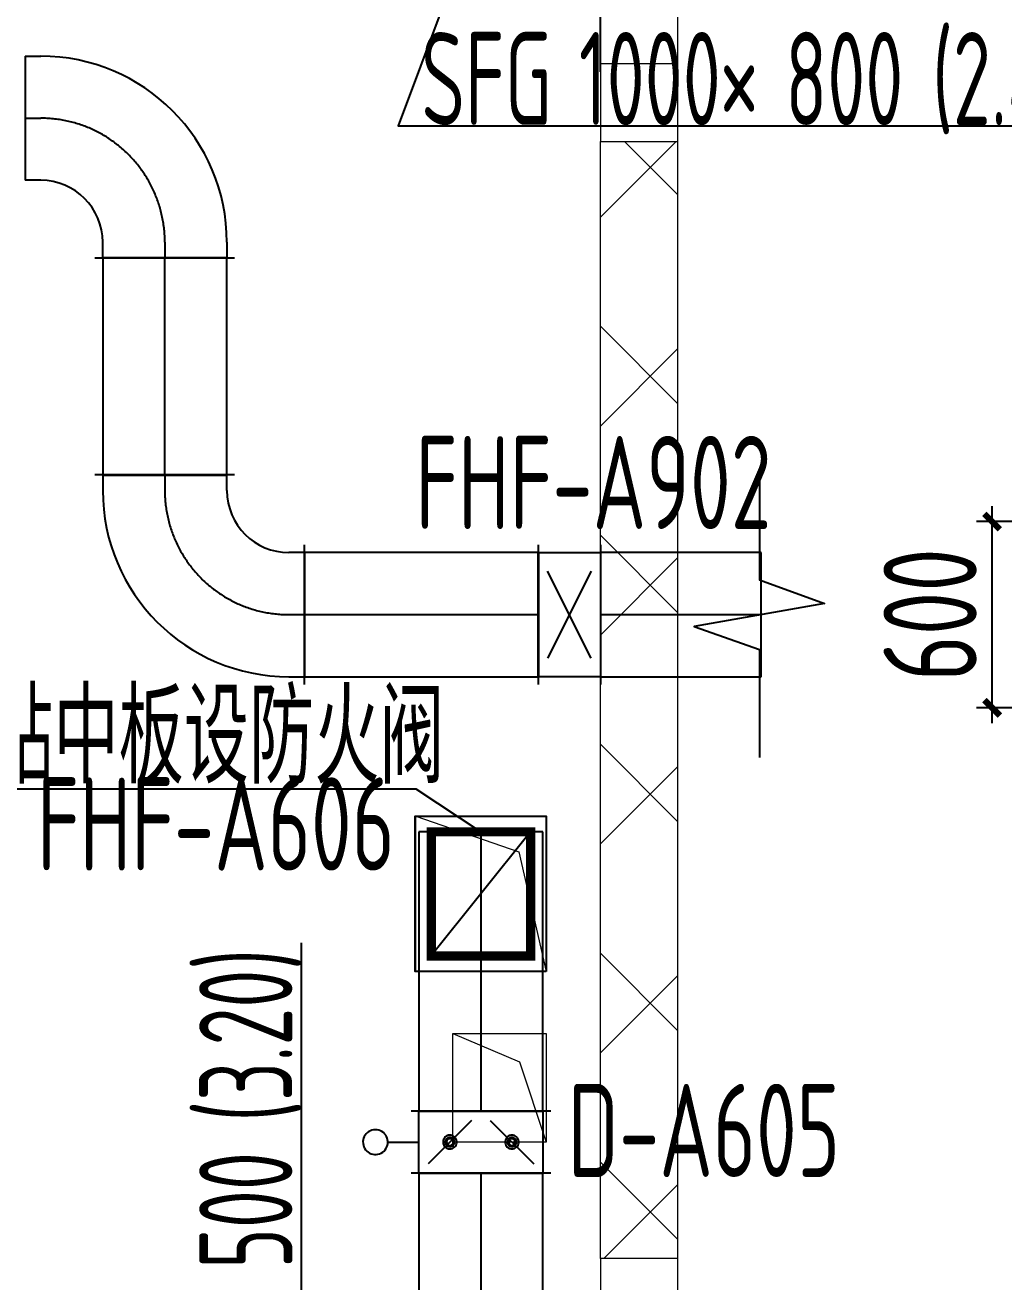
# Model space of a CAD drawing. Extents: x 13114849 to 13479250, y 160225 to 278773.
# Drawn here: x 13258569 to 13261722, y 194759 to 198810 of the extents above; entities that cross this region are included whole.
import ezdxf

# ---------------------------------------------------------------- set-up
doc = ezdxf.new("R2010")
doc.units = 0
doc.header["$LTSCALE"] = 1000
doc.header["$MEASUREMENT"] = 0
doc.linetypes.add('CENTER2', pattern=[28.575, 19.05, -3.175, 3.175, -3.175])
doc.linetypes.add('DASH', pattern=[0.35, 0.25, -0.1])
for name, color, linetype in [('DUCT-X-P标注', 7, 'Continuous'), ('DUCT-X-S中心线', 5, 'CENTER2'), ('DUCT-X-S标注', 7, 'Continuous'), ('DUCT-X-S法兰', 4, 'Continuous'), ('DUCT-X-S管', 3, 'Continuous'), ('DUCT-X-S管端线', 4, 'Continuous'), ('DUCT-X-S阀门', 7, 'Continuous'), ('DUCT-X-S风口', 7, 'Continuous'), ('DUCT-X-YP中心线', 5, 'CENTER2'), ('DUCT-X-YP标注', 7, 'Continuous'), ('DUCT-X-YP法兰', 2, 'Continuous'), ('DUCT-X-YP管', 31, 'Continuous'), ('DUCT-X-YP管端线', 2, 'Continuous'), ('DUCT-X-YP阀门', 7, 'Continuous')]:
    doc.layers.add(name, color=color, linetype=linetype)
doc.layers.add('建筑底图', color=8, linetype='Continuous', lineweight=13)
doc.styles.add('67', font='gbenor.shx', dxfattribs={"width": 0.7, "bigfont": 'hztxt.shx'})
doc.styles.add('du', font='gbenor.shx', dxfattribs={"width": 0.8, "bigfont": 'hztxt.shx'})
doc.dimstyles.new('67', dxfattribs={"dimscale": 100, "dimtxt": 3, "dimasz": 0.5, "dimexe": 0.5, "dimexo": 2, "dimgap": 0.5, "dimtad": 2, "dimdec": 0, "dimrnd": 5, "dimzin": 0, "dimdsep": 46, "dimtxsty": 'du', "dimblk": 'ARCHTICK', "dimcen": 0, "dimdle": 0.5, "dimclrd": 256, "dimclre": 256, "dimclrt": 256, "dimazin": 0, "dimtfac": 1, "dimtdec": 0, "dimtix": 1, "dimtmove": 2, "dimatfit": 3, "dimfxl": 1, "dimtolj": 1, "dimtzin": 0, "dimlwd": -1, "dimlwe": -1, "dimarcsym": 0})
pattern_1 = [(45, (0, 0), (-336.759605, 336.759605), []), (135, (0, 0), (-336.759605, -336.759605), [])]

# ---------------------------------------------------------------- blocks, each defined once
blk = doc.blocks.new('$风口$00000155')
for p, q in [((150, 300), (150, -300)), ((0, 200), (150, 200)), ((116.2, 200), (0, 152.5)), ((0, 200), (0, -200)), ((0, 198.1), (150, 122.6)), ((150, 122.6), (0, 57.5)), ((0, 105.7), (150, 37)), ((-193.6, 31.5), (-378.4, 0)), ((-193.6, -31.5), (-193.6, 31.5)), ((0, 23.8), (150, -43.5)), ((-50, 0), (-193.6, 0)), ((150, 0), (0, -55.7)), ((-193.6, -31.5), (-378.4, 0)), ((0, -58.8), (150, -122.7)), ((150, -122.7), (0, -170.9)), ((0, -145.2), (150, -202.1)), ((0, -200), (150, -200))]:
    blk.add_line(p, q)
blk = doc.blocks.new('_ArchTick')
at = {"color": 0, "linetype": 'ByBlock', "const_width": 0.4}
blk.add_lwpolyline([(-0.5, -0.5), (0.5, 0.5)], dxfattribs=at)
blk = doc.blocks.new('*D147')
at = {"layer": 'DUCT-X-YP标注', "transparency": 16777216}
for p, q in [((13261684.6, 196559.3), (13261684.6, 197259.5)), ((13261902, 197209.5), (13261634.6, 197209.5)), ((13261902.2, 196609.3), (13261634.6, 196609.3))]:
    blk.add_line(p, q, dxfattribs=at)
at = {"layer": 'DUCT-X-YP标注', "transparency": 16777216, "xscale": 50, "yscale": 50, "zscale": 50}
for p, rotation in [((13261684.6, 197209.5), 90), ((13261684.6, 196609.3), 270)]:
    blk.add_blockref('_ArchTick', p, dxfattribs=dict(at, rotation=rotation))
at = {"layer": 'DUCT-X-YP标注', "transparency": 16777216, "insert": (13261484.6, 196909.4), "char_height": 300, "attachment_point": 5, "rotation": 90, "style": 'du'}
blk.add_mtext('\\A1;600', dxfattribs=at)
blk = doc.blocks.new('_FZH')
blk.add_lwpolyline([(-0.5, -0.5), (0.5, -0.5), (0.5, 0.5), (-0.5, 0.5)], close=True)

msp = doc.modelspace()

# ---------------------------------------------------------------- hatches: boundary and pattern name
at = {"layer": 'DUCT-X-S管'}
h = msp.add_hatch(dxfattribs=at)
h.set_pattern_fill('ANSI31', color=8, scale=200)
h.set_pattern_definition([(45, (0, 0), (-224.506403, 224.506403), [])])
h.paths.add_polyline_path([(13249447.6, 209819.5), (13249247.6, 209819.5), (13249247.6, 209019.5), (13249447.6, 209019.5)])
h.paths.add_polyline_path([(13251249.3, 209419.5), (13249447.8, 209419.5), (13249447.8, 209019.5), (13251249.3, 209019.5)])
h.paths.add_polyline_path([(13251249.3, 209819.5), (13249447.8, 209819.5), (13249447.8, 209419.5), (13251249.3, 209419.5)])
h.paths.add_polyline_path([(13251249.5, 209819.5), (13251249.5, 209419.5), (13252049.5, 209419.5)], flags=17)
h.paths.add_polyline_path([(13252049.5, 209419.5), (13251249.5, 209419.5), (13251249.5, 209019.5)])
h.paths.add_polyline_path([(13252049.5, 209819.5), (13251249.5, 209819.5), (13252049.5, 209419.5)], flags=17)
h.paths.add_polyline_path([(13252049.5, 209419.5), (13251249.5, 209019.5), (13252049.5, 209019.5)])
h.paths.add_polyline_path([(13249247.4, 209819.5), (13248747.4, 209819.5), (13248747.4, 209419.5), (13249247.4, 209419.5)])
h.paths.add_polyline_path([(13249247.4, 209419.5), (13248747.4, 209419.5), (13248747.4, 209019.5), (13249247.4, 209019.5)])
h.paths.add_polyline_path([(13249247.4, 208619.5), (13248747.4, 208619.5), (13248747.4, 208219.5), (13249247.4, 208219.5)])
h.paths.add_polyline_path([(13249247.4, 208219.5), (13248747.4, 208219.5), (13248747.4, 207819.5), (13249247.4, 207819.5)])
h.paths.add_polyline_path([(13251198.6, 208619.5), (13249447.8, 208619.5), (13249447.8, 208219.5), (13251198.6, 208219.5)])
h.paths.add_polyline_path([(13249447.6, 208619.5), (13249247.6, 208619.5), (13249247.6, 207819.5), (13249447.6, 207819.5)])
h.paths.add_polyline_path([(13251198.6, 208219.5), (13249447.8, 208219.5), (13249447.8, 207819.5), (13251198.6, 207819.5)])
h.paths.add_polyline_path([(13251198.8, 208619.5), (13251198.8, 208219.5), (13251998.8, 208219.5)])
h.paths.add_polyline_path([(13251998.8, 208219.5), (13251198.8, 208219.5), (13251198.8, 207819.5)], flags=17)
h.paths.add_polyline_path([(13251998.8, 208219.5), (13251198.8, 207819.5), (13251998.8, 207819.5)], flags=17)
h.paths.add_polyline_path([(13251998.8, 208619.5), (13251198.8, 208619.5), (13251998.8, 208219.5)])
h.paths.add_polyline_path([(13252850.3, 209419.5), (13252850.3, 209019.5), (13253650.3, 209019.5)], flags=17)
h.paths.add_polyline_path([(13253650.3, 209819.5), (13252850.3, 209819.5), (13252850.3, 209419.5)])
h.paths.add_polyline_path([(13253650.3, 209819.5), (13252850.3, 209419.5), (13253650.3, 209419.5)])
h.paths.add_polyline_path([(13253650.3, 209419.5), (13252850.3, 209419.5), (13253650.3, 209019.5)], flags=17)
h.paths.add_polyline_path([(13256072.3, 209419.5), (13253650.5, 209419.5), (13253650.5, 209019.5), (13256072.3, 209019.5)])
h.paths.add_polyline_path([(13256072.3, 209819.5), (13253650.5, 209819.5), (13253650.5, 209419.5), (13256072.3, 209419.5)])
h.paths.add_polyline_path([(13256072.3, 208619.5), (13253599.8, 208619.5), (13253599.8, 208219.5), (13256072.3, 208219.5)])
h.paths.add_polyline_path([(13256072.3, 208219.5), (13253599.8, 208219.5), (13253599.8, 207819.5), (13256072.3, 207819.5)])
h.paths.add_polyline_path([(13253599.6, 208619.5), (13252799.6, 208219.5), (13253599.6, 208219.5)], flags=17)
h.paths.add_polyline_path([(13253599.6, 208219.5), (13252799.6, 208219.5), (13253599.6, 207819.5)])
h.paths.add_polyline_path([(13252799.6, 208219.5), (13252799.6, 207819.5), (13253599.6, 207819.5)])
h.paths.add_polyline_path([(13253599.6, 208619.5), (13252799.6, 208619.5), (13252799.6, 208219.5)], flags=17)
h.paths.add_polyline_path([(13256272.5, 208619.5), (13256072.5, 208619.5), (13256072.5, 207819.5), (13256272.5, 207819.5)])
h.paths.add_polyline_path([(13256772.8, 208619.5), (13256272.7, 208619.5), (13256272.7, 208219.5), (13256772.8, 208219.5)])
h.paths.add_polyline_path([(13256772.8, 208219.5), (13256272.7, 208219.5), (13256272.7, 207819.5), (13256772.8, 207819.5)])
h.paths.add_polyline_path([(13256773.7, 209419.5), (13256272.7, 209419.5), (13256272.7, 209019.5), (13256773.7, 209019.5)])
h.paths.add_polyline_path([(13256272.5, 209819.5), (13256072.5, 209819.5), (13256072.5, 209019.5), (13256272.5, 209019.5)])
h.paths.add_polyline_path([(13256773.7, 209819.5), (13256272.7, 209819.5), (13256272.7, 209419.5), (13256773.7, 209419.5)])
h.paths.add_polyline_path([(13259710, 209819.5), (13259397.2, 209819.5), (13259397.2, 209419.5), (13259710, 209419.5)])
h.paths.add_polyline_path([(13259810.2, 209642), (13259810.2, 209819.5), (13259710.2, 209819.5), (13259710.2, 209019.5), (13259910.2, 209019.5), (13259910.2, 209819.5), (13259810.2, 209819.5)])
h.paths.add_polyline_path([(13260223.1, 209819.5), (13259910.4, 209819.5), (13259910.4, 209419.5), (13260223.1, 209419.5)])
h.paths.add_polyline_path([(13259710, 209419.5), (13259397.2, 209419.5), (13259397.2, 209019.5), (13259710, 209019.5)])
h.paths.add_polyline_path([(13260223.1, 209419.5), (13259910.4, 209419.5), (13259910.4, 209019.5), (13260223.1, 209019.5)])
h.paths.add_polyline_path([(13260423.3, 209819.5), (13260223.3, 209819.5), (13260223.3, 209019.5), (13260423.3, 209019.5)])
h.paths.add_polyline_path([(13260702.2, 209819.5), (13260423.5, 209819.5), (13260423.5, 209419.5), (13260702.2, 209419.5)])
h.paths.add_polyline_path([(13260702.2, 209419.5), (13260423.5, 209419.5), (13260423.5, 209019.5), (13260702.2, 209019.5)])
h.paths.add_polyline_path([(13261272.4, 209939.5), (13261272.4, 209989.5), (13260872.4, 209989.5), (13260872.4, 209939.5, -0.414214), (13260752.4, 209819.5), (13260702.4, 209819.5), (13260702.4, 209419.5), (13260752.4, 209419.5, 0.414214)], flags=17)
h.paths.add_polyline_path([(13261672.4, 209989.5), (13261272.4, 209989.5), (13261272.4, 209939.5, -0.414214), (13260752.4, 209419.5), (13260702.4, 209419.5), (13260702.4, 209019.5), (13261672.4, 209019.5)])
h.paths.add_polyline_path([(13261272.4, 212034.1), (13260872.4, 212034.1), (13260872.4, 209989.7), (13261272.4, 209989.7)])
h.paths.add_polyline_path([(13261672.4, 212034.1), (13261272.4, 212034.1), (13261272.4, 209989.7), (13261672.4, 209989.7)])
h.paths.add_polyline_path([(13261272.4, 214612.7), (13260872.4, 214612.7), (13260872.4, 212234.5), (13261272.4, 212234.5)])
h.paths.add_polyline_path([(13261672.4, 214612.7), (13261272.4, 214612.7), (13261272.4, 212234.5), (13261672.4, 212234.5)])
h.paths.add_polyline_path([(13261672.4, 212234.3), (13260872.4, 212234.3), (13260872.4, 212034.3), (13261672.4, 212034.3)])
h.paths.add_polyline_path([(13261572.4, 215112.9), (13260772.4, 215112.9), (13260872.4, 214612.9), (13261272.4, 214612.9)])
h.paths.add_polyline_path([(13262372.4, 215112.9), (13261572.4, 215112.9), (13261272.4, 214612.9), (13261672.4, 214612.9)])
h.paths.add_polyline_path([(13262372.4, 215332.6), (13261572.4, 215332.6), (13261572.4, 215113.1), (13262372.4, 215113.1)])
h.paths.add_polyline_path([(13262372.4, 215532.8), (13260772.4, 215532.8), (13260772.4, 215332.8), (13262372.4, 215332.8)])
h.paths.add_polyline_path([(13261572.4, 215784.5), (13260772.4, 215784.5), (13260772.4, 215533), (13261572.4, 215533)])
h.paths.add_polyline_path([(13261572.4, 215332.6), (13260772.4, 215332.6), (13260772.4, 215113.1), (13261572.4, 215113.1)])
h.paths.add_polyline_path([(13262372.4, 215784.5), (13261572.4, 215784.5), (13261572.4, 215533), (13262372.4, 215533)])
h.paths.add_polyline_path([(13259910.2, 208619.5), (13259810.2, 208619.5), (13259810.2, 208442), (13259820.4, 208440), (13259829.7, 208431.6), (13259833.1, 208419.5), (13259830.8, 208411.5), (13259827.1, 208404.1), (13259820, 208399.7), (13259810.2, 208395.9), (13259810.2, 208397.1), (13259799.9, 208399), (13259790.7, 208407.4), (13259787.2, 208419.5), (13259790.7, 208431.6), (13259799.9, 208440), (13259810.2, 208442), (13259810.2, 208619.5), (13259710.2, 208619.5), (13259710.2, 207819.5), (13259910.2, 207819.5)])
h.paths.add_polyline_path([(13260222.2, 208219.5), (13259910.4, 208219.5), (13259910.4, 207819.5), (13260222.2, 207819.5)])
h.paths.add_polyline_path([(13259710, 208619.5), (13259396.3, 208619.5), (13259396.3, 208219.5), (13259710, 208219.5)])
h.paths.add_polyline_path([(13259710, 208219.5), (13259396.3, 208219.5), (13259396.3, 207819.5), (13259710, 207819.5)])
h.paths.add_polyline_path([(13260422.4, 208619.5), (13260222.4, 208619.5), (13260222.4, 207819.5), (13260422.4, 207819.5)])
h.paths.add_polyline_path([(13260222.2, 208619.5), (13259910.4, 208619.5), (13259910.4, 208219.5), (13260222.2, 208219.5)])
h.paths.add_polyline_path([(13260702.2, 208619.5), (13260422.6, 208619.5), (13260422.6, 208219.5), (13260702.2, 208219.5)])
h.paths.add_polyline_path([(13260702.2, 208219.5), (13260422.6, 208219.5), (13260422.6, 207819.5), (13260702.2, 207819.5)])
h.paths.add_polyline_path([(13261672.4, 208619.5), (13260702.4, 208619.5), (13260702.4, 208219.5), (13260752.4, 208219.5, -0.414214), (13261272.4, 207699.5), (13261272.4, 207649.5), (13261672.4, 207649.5)])
h.paths.add_polyline_path([(13260752.4, 208219.5), (13260702.4, 208219.5), (13260702.4, 207819.5), (13260752.4, 207819.5, -0.414214), (13260872.4, 207699.5), (13260872.4, 207649.5), (13261272.4, 207649.5), (13261272.4, 207699.5, 0.414214)], flags=17)
h.paths.add_polyline_path([(13261272.4, 207649.3), (13260872.4, 207649.3), (13260872.4, 206829.7), (13261272.4, 206829.7)])
h.paths.add_polyline_path([(13261672.4, 207649.3), (13261272.4, 207649.3), (13261272.4, 206829.7), (13261672.4, 206829.7)])
h.paths.add_polyline_path([(13261272.4, 206629.3), (13260872.4, 206629.3), (13260872.4, 199597.2), (13261272.4, 199597.2)])
h.paths.add_polyline_path([(13261672.4, 206629.3), (13261272.4, 206629.3), (13261272.4, 199597.2), (13261672.4, 199597.2)])
h.paths.add_polyline_path([(13261672.4, 206829.5), (13260872.4, 206829.5), (13260872.4, 206629.5), (13261672.4, 206629.5)])
h.paths.add_polyline_path([(13298012.2, 197010), (13296334.1, 197010), (13296334.1, 196610), (13298012.2, 196610)])
h.paths.add_polyline_path([(13298012.2, 196610), (13296334.1, 196610), (13296334.1, 196210), (13298012.2, 196210)])
h.paths.add_polyline_path([(13298062.4, 196610), (13298012.4, 196610), (13298012.4, 196210), (13298062.4, 196210, -0.414214), (13298222.4, 196050), (13298222.4, 196000), (13298622.4, 196000), (13298622.4, 196050, 0.414214)], flags=17)
h.paths.add_polyline_path([(13299022.4, 197010), (13298012.4, 197010), (13298012.4, 196610), (13298062.4, 196610, -0.414214), (13298622.4, 196050), (13298622.4, 196000), (13299022.4, 196000)])
h.paths.add_polyline_path([(13298622.4, 195999.8), (13298222.4, 195999.8), (13298222.4, 195899.5), (13298622.4, 195899.5)])
h.paths.add_polyline_path([(13299022.4, 195999.8), (13298622.4, 195999.8), (13298622.4, 195899.5), (13299022.4, 195899.5)])
h.paths.add_polyline_path([(13298622.4, 195899.3), (13298222.4, 195899.3), (13297822.4, 195399.3), (13298622.4, 195399.3)])
h.paths.add_polyline_path([(13299022.4, 195899.3), (13298622.4, 195899.3), (13298622.4, 195399.3), (13299422.4, 195399.3)])
h.paths.add_polyline_path([(13299422.4, 195309.7), (13297822.4, 195309.7), (13297822.4, 195109.7), (13299422.4, 195109.7)])
h.paths.add_polyline_path([(13299422.4, 195399.1), (13298622.4, 195399.1), (13298622.4, 195309.9), (13299422.4, 195309.9)])
h.paths.add_polyline_path([(13298622.4, 195399.1), (13297822.4, 195399.1), (13297822.4, 195309.9), (13298622.4, 195309.9)])
h.paths.add_polyline_path([(13298622.4, 195109.5), (13297822.4, 195109.5), (13297822.4, 194859.5), (13298622.4, 194859.5)])
h.paths.add_polyline_path([(13299422.4, 195109.5), (13298622.4, 195109.5), (13298622.4, 194859.5), (13299422.4, 194859.5)])
at = {"layer": '建筑底图'}
h = msp.add_hatch(dxfattribs=at)
h.set_pattern_fill('ANSI37', color=8, scale=300, style=0)
h.set_pattern_definition(pattern_1)
h.paths.add_polyline_path([(13260672.4, 201434.5), (13260422.4, 201434.5), (13260422.4, 198684.5), (13260672.4, 198684.5)])
h = msp.add_hatch(dxfattribs=at)
h.set_pattern_fill('ANSI37', color=8, scale=300, style=0)
h.set_pattern_definition(pattern_1)
h.paths.add_polyline_path([(13260672.4, 198434.5), (13260422.4, 198434.5), (13260422.4, 194834.5), (13260672.4, 194834.5)])

# ---------------------------------------------------------------- linework, layer by layer
at = {"layer": 'DUCT-X-P标注'}
for points in [[(13258460, 196348.5), (13259827.5, 196348.5), (13260037.4, 196209.5)], [(13259459.5, 193999), (13259459.5, 195852)]]:
    msp.add_lwpolyline(points, dxfattribs=at)
at = {"layer": 'DUCT-X-S中心线'}
for p, q in [((13258568.9, 198509.5), (13258618.9, 198509.5)), ((13259018.9, 198109.5), (13259018.9, 198059.5)), ((13259018.9, 197359.7), (13259018.9, 198059.3)), ((13259018.9, 197359.5), (13259018.9, 197309.5)), ((13259418.9, 196909.5), (13259468.9, 196909.5)), ((13259469.1, 196909.5), (13260222.2, 196909.5)), ((13260422.6, 196909.5), (13260940.2, 196909.5))]:
    msp.add_line(p, q, dxfattribs=at)
for centre, start, end in [((13258618.9, 198109.5), 360, 90), ((13259418.9, 197309.5), 180, 270)]:
    msp.add_arc(centre, 400, start, end, dxfattribs=at)
at = {"layer": 'DUCT-X-S标注', "elevation": 2800}
msp.add_lwpolyline([(13260058.5, 199255), (13259770.5, 198485), (13261961, 198485)], dxfattribs=at)
at = {"layer": 'DUCT-X-S标注'}
msp.add_lwpolyline([(13260934.7, 197369.5), (13260934.7, 197022), (13261144.7, 196945.6), (13260724.7, 196871.5), (13260934.7, 196797), (13260934.7, 196449.5)], dxfattribs=at)
at = {"layer": 'DUCT-X-S法兰'}
for p, q in [((13258793.9, 198059.4), (13259243.9, 198059.4)), ((13259243.9, 197359.6), (13258793.9, 197359.6)), ((13259469, 196684.5), (13259469, 197134.5)), ((13260222.3, 197134.5), (13260222.3, 196684.5)), ((13260422.5, 197134.5), (13260422.5, 196684.5))]:
    msp.add_line(p, q, dxfattribs=at)
at = {"layer": 'DUCT-X-S管'}
for p, q in [((13258568.9, 198709.5), (13258618.9, 198709.5)), ((13258618.9, 198309.5), (13258568.9, 198309.5)), ((13258818.9, 198059.5), (13258818.9, 198109.5)), ((13259218.9, 198109.5), (13259218.9, 198059.5)), ((13258818.9, 198059.3), (13258818.9, 197359.7)), ((13259218.9, 198059.3), (13258818.9, 198059.3)), ((13259218.9, 197359.7), (13259218.9, 198059.3)), ((13258818.9, 197359.7), (13259218.9, 197359.7)), ((13258818.9, 197359.5), (13258818.9, 197309.5)), ((13259218.9, 197309.5), (13259218.9, 197359.5)), ((13259468.9, 197109.5), (13259418.9, 197109.5)), ((13259469.1, 197109.5), (13259469.1, 196709.5)), ((13260222.2, 197109.5), (13259469.1, 197109.5)), ((13260222.2, 196709.5), (13260222.2, 197109.5)), ((13260222.4, 197109.5), (13260422.4, 197109.5)), ((13260422.6, 197109.5), (13260422.6, 196709.5)), ((13260940.2, 197109.5), (13260422.6, 197109.5)), ((13260940.2, 196709.5), (13260940.2, 197109.5)), ((13259418.9, 196709.5), (13259468.9, 196709.5)), ((13259469.1, 196709.5), (13260222.2, 196709.5)), ((13260422.4, 196709.5), (13260222.4, 196709.5)), ((13260422.6, 196709.5), (13260940.2, 196709.5))]:
    msp.add_line(p, q, dxfattribs=at)
for centre, radius, start, end in [((13258618.9, 198109.5), 600, 360, 90), ((13258618.9, 198109.5), 200, 360, 90), ((13259418.9, 197309.5), 600, 180, 270), ((13259418.9, 197309.5), 200, 180, 270)]:
    msp.add_arc(centre, radius, start, end, dxfattribs=at)
at = {"layer": 'DUCT-X-S管端线'}
for p, q in [((13258568.9, 198709.5), (13258568.9, 198309.5)), ((13259218.9, 198059.5), (13258818.9, 198059.5)), ((13258818.9, 197359.5), (13259218.9, 197359.5)), ((13259468.9, 196709.5), (13259468.9, 197109.5)), ((13260222.4, 197109.5), (13260222.4, 196709.5)), ((13260422.4, 197109.5), (13260422.4, 196709.5))]:
    msp.add_line(p, q, dxfattribs=at)
at = {"layer": 'DUCT-X-S阀门'}
for p, q in [((13260392.4, 196769.6), (13260252.3, 197049.5)), ((13260392.4, 197049.5), (13260252.4, 196769.5))]:
    msp.add_line(p, q, dxfattribs=at)
at = {"layer": 'DUCT-X-YP中心线'}
for p, q in [((13260037.4, 196209.5), (13260037.4, 195309.7)), ((13260037.4, 195109.3), (13260037.4, 194359.7))]:
    msp.add_line(p, q, dxfattribs=at)
at = {"layer": 'DUCT-X-YP法兰'}
for p, q in [((13260262.4, 195309.6), (13259812.4, 195309.6)), ((13260262.4, 195109.4), (13259812.4, 195109.4))]:
    msp.add_line(p, q, dxfattribs=at)
at = {"layer": 'DUCT-X-YP管'}
for p, q in [((13260237.4, 196209.5), (13259837.4, 196209.5)), ((13259837.4, 196209.5), (13259837.4, 195309.7)), ((13260237.4, 195309.7), (13260237.4, 196209.5)), ((13259837.4, 195309.7), (13260237.4, 195309.7)), ((13259837.4, 195109.5), (13259837.4, 195309.5)), ((13260237.4, 195309.5), (13260237.4, 195109.5)), ((13260237.4, 195109.3), (13259837.4, 195109.3)), ((13259837.4, 195109.3), (13259837.4, 194359.7)), ((13260237.4, 194359.7), (13260237.4, 195109.3))]:
    msp.add_line(p, q, dxfattribs=at)
at = {"layer": 'DUCT-X-YP管', "color": 8}
msp.add_line((13260197.4, 196209.5, -3860), (13259877.4, 195809.5, -3860), dxfattribs=at)
msp.add_lwpolyline([(13260247.4, 195759.5), (13259825.6, 195759.5), (13259825.6, 196259.5), (13260247.4, 196259.5)], close=True, dxfattribs=at)
at = {"layer": 'DUCT-X-YP管', "color": 8, "linetype": 'DASH', "const_width": 30, "elevation": -3860}
msp.add_lwpolyline([(13260197.4, 196209.5), (13260197.4, 195809.5), (13259877.4, 195809.5), (13259877.4, 196209.5)], close=True, dxfattribs=at)
at = {"layer": 'DUCT-X-YP管端线'}
for p, q in [((13259837.4, 195309.5), (13260237.4, 195309.5)), ((13259837.4, 195109.5), (13260237.4, 195109.5))]:
    msp.add_line(p, q, dxfattribs=at)
at = {"layer": 'DUCT-X-YP阀门'}
for p, q in [((13260007.4, 195279.5), (13259867.4, 195139.5)), ((13260067.4, 195279.5), (13260207.4, 195139.5)), ((13259671.7, 195240.2), (13259667.6, 195236.3)), ((13259676.2, 195243.4), (13259671.7, 195240.2)), ((13259681.1, 195246.1), (13259676.2, 195243.4)), ((13259686.3, 195248), (13259681.1, 195246.1)), ((13259691.8, 195249.1), (13259686.3, 195248)), ((13259697.4, 195249.5), (13259691.8, 195249.1)), ((13259702.9, 195249.1), (13259697.4, 195249.5)), ((13259708.4, 195248), (13259702.9, 195249.1)), ((13259713.6, 195246.1), (13259708.4, 195248)), ((13259718.6, 195243.4), (13259713.6, 195246.1)), ((13259723.1, 195240.2), (13259718.6, 195243.4)), ((13259727.1, 195236.3), (13259723.1, 195240.2)), ((13259658, 195216.5), (13259657.4, 195210.9)), ((13259657.4, 195210.9), (13259657.6, 195205.3)), ((13259657.6, 195205.3), (13259658.6, 195199.8)), ((13259659.3, 195221.9), (13259658, 195216.5)), ((13259658.6, 195199.8), (13259660.3, 195194.5)), ((13259661.4, 195227), (13259659.3, 195221.9)), ((13259664.2, 195231.9), (13259661.4, 195227)), ((13259667.6, 195236.3), (13259664.2, 195231.9)), ((13259730.5, 195231.9), (13259727.1, 195236.3)), ((13259733.3, 195227), (13259730.5, 195231.9)), ((13259735.4, 195221.9), (13259733.3, 195227)), ((13259734.5, 195194.5), (13259736.2, 195199.8)), ((13259736.8, 195216.5), (13259735.4, 195221.9)), ((13259736.2, 195199.8), (13259737.1, 195205.3)), ((13259737.3, 195210.9), (13259736.8, 195216.5)), ((13259737.1, 195205.3), (13259737.3, 195210.9)), ((13259737.4, 195209.5), (13259837.4, 195209.5)), ((13259916.1, 195215.6), (13259915.3, 195211.6)), ((13259915.3, 195211.6), (13259915.3, 195207.5)), ((13259915.3, 195207.5), (13259916.1, 195203.5)), ((13259917.5, 195219.4), (13259916.1, 195215.6)), ((13259916.1, 195203.5), (13259917.5, 195199.6)), ((13259919.7, 195222.9), (13259917.5, 195219.4)), ((13259917.5, 195199.6), (13259919.7, 195196.2)), ((13259922.4, 195225.9), (13259919.7, 195222.9)), ((13259925.7, 195228.4), (13259922.4, 195225.9)), ((13259922.7, 195212.9), (13259922.4, 195209.5)), ((13259922.4, 195209.5), (13259922.7, 195206.2)), ((13259923.8, 195216), (13259922.7, 195212.9)), ((13259922.7, 195206.2), (13259923.8, 195203)), ((13259925.6, 195218.9), (13259923.8, 195216)), ((13259923.8, 195203), (13259925.6, 195200.2)), ((13259928, 195221.2), (13259925.6, 195218.9)), ((13259925.6, 195200.2), (13259928, 195197.8)), ((13259929.4, 195230.2), (13259925.7, 195228.4)), ((13259926.9, 195211.7), (13259926.7, 195208.8)), ((13259926.7, 195208.8), (13259927.3, 195205.9)), ((13259927.8, 195214.5), (13259926.9, 195211.7)), ((13259927.3, 195205.9), (13259928.6, 195203.3)), ((13259929.5, 195216.8), (13259927.8, 195214.5)), ((13259930.9, 195223), (13259928, 195221.2)), ((13259928, 195197.8), (13259930.9, 195196)), ((13259928.6, 195203.3), (13259930.6, 195201.2)), ((13259933.3, 195231.3), (13259929.4, 195230.2)), ((13259931.8, 195218.7), (13259929.5, 195216.8)), ((13259930.6, 195201.2), (13259933.1, 195199.7)), ((13259934, 195224.1), (13259930.9, 195223)), ((13259934.5, 195219.8), (13259931.8, 195218.7)), ((13259933.1, 195199.7), (13259935.9, 195198.9)), ((13259937.4, 195231.7), (13259933.3, 195231.3)), ((13259937.4, 195224.5), (13259934, 195224.1)), ((13259937.4, 195220.2), (13259934.5, 195219.8)), ((13259935.9, 195198.9), (13259938.8, 195198.9)), ((13259941.4, 195231.3), (13259937.4, 195231.7)), ((13259940.7, 195224.1), (13259937.4, 195224.5)), ((13259940.3, 195219.8), (13259937.4, 195220.2)), ((13259938.8, 195198.9), (13259941.6, 195199.7)), ((13259942.9, 195218.7), (13259940.3, 195219.8)), ((13259943.9, 195223), (13259940.7, 195224.1)), ((13259945.4, 195230.2), (13259941.4, 195231.3)), ((13259941.6, 195199.7), (13259944.1, 195201.2)), ((13259945.2, 195216.8), (13259942.9, 195218.7)), ((13259946.7, 195221.2), (13259943.9, 195223)), ((13259943.9, 195196), (13259946.7, 195197.8)), ((13259944.1, 195201.2), (13259946.1, 195203.3)), ((13259946.9, 195214.5), (13259945.2, 195216.8)), ((13259949, 195228.4), (13259945.4, 195230.2)), ((13259946.1, 195203.3), (13259947.5, 195205.9)), ((13259949.1, 195218.9), (13259946.7, 195221.2)), ((13259946.7, 195197.8), (13259949.1, 195200.2)), ((13259947.9, 195211.7), (13259946.9, 195214.5)), ((13259947.5, 195205.9), (13259948.1, 195208.8)), ((13259948.1, 195208.8), (13259947.9, 195211.7)), ((13259952.3, 195225.9), (13259949, 195228.4)), ((13259950.9, 195216), (13259949.1, 195218.9)), ((13259949.1, 195200.2), (13259950.9, 195203)), ((13259952, 195212.9), (13259950.9, 195216)), ((13259950.9, 195203), (13259952, 195206.2)), ((13259952.4, 195209.5), (13259952, 195212.9)), ((13259952, 195206.2), (13259952.4, 195209.5)), ((13259955, 195222.9), (13259952.3, 195225.9)), ((13259957.2, 195219.4), (13259955, 195222.9)), ((13259955, 195196.2), (13259957.2, 195199.6)), ((13259958.7, 195215.6), (13259957.2, 195219.4)), ((13259957.2, 195199.6), (13259958.7, 195203.5)), ((13259959.4, 195211.6), (13259958.7, 195215.6)), ((13259958.7, 195203.5), (13259959.4, 195207.5)), ((13259959.4, 195207.5), (13259959.4, 195211.6)), ((13260116.1, 195215.6), (13260115.3, 195211.6)), ((13260115.3, 195211.6), (13260115.3, 195207.5)), ((13260115.3, 195207.5), (13260116.1, 195203.5)), ((13260117.5, 195219.4), (13260116.1, 195215.6)), ((13260116.1, 195203.5), (13260117.5, 195199.6)), ((13260119.7, 195222.9), (13260117.5, 195219.4)), ((13260117.5, 195199.6), (13260119.7, 195196.2)), ((13260122.4, 195225.9), (13260119.7, 195222.9)), ((13260125.7, 195228.4), (13260122.4, 195225.9)), ((13260122.7, 195212.9), (13260122.4, 195209.5)), ((13260122.4, 195209.5), (13260122.7, 195206.2)), ((13260123.8, 195216), (13260122.7, 195212.9)), ((13260122.7, 195206.2), (13260123.8, 195203)), ((13260125.6, 195218.9), (13260123.8, 195216)), ((13260123.8, 195203), (13260125.6, 195200.2)), ((13260128, 195221.2), (13260125.6, 195218.9)), ((13260125.6, 195200.2), (13260128, 195197.8)), ((13260129.4, 195230.2), (13260125.7, 195228.4)), ((13260126.9, 195211.7), (13260126.7, 195208.8)), ((13260126.7, 195208.8), (13260127.3, 195205.9)), ((13260127.8, 195214.5), (13260126.9, 195211.7)), ((13260127.3, 195205.9), (13260128.6, 195203.3)), ((13260129.5, 195216.8), (13260127.8, 195214.5)), ((13260130.9, 195223), (13260128, 195221.2)), ((13260128, 195197.8), (13260130.9, 195196)), ((13260128.6, 195203.3), (13260130.6, 195201.2)), ((13260133.3, 195231.3), (13260129.4, 195230.2)), ((13260131.8, 195218.7), (13260129.5, 195216.8)), ((13260130.6, 195201.2), (13260133.1, 195199.7)), ((13260134, 195224.1), (13260130.9, 195223)), ((13260134.5, 195219.8), (13260131.8, 195218.7)), ((13260133.1, 195199.7), (13260135.9, 195198.9)), ((13260137.4, 195231.7), (13260133.3, 195231.3)), ((13260137.4, 195224.5), (13260134, 195224.1)), ((13260137.4, 195220.2), (13260134.5, 195219.8)), ((13260135.9, 195198.9), (13260138.8, 195198.9)), ((13260141.4, 195231.3), (13260137.4, 195231.7)), ((13260140.7, 195224.1), (13260137.4, 195224.5)), ((13260140.3, 195219.8), (13260137.4, 195220.2)), ((13260138.8, 195198.9), (13260141.6, 195199.7)), ((13260142.9, 195218.7), (13260140.3, 195219.8)), ((13260143.9, 195223), (13260140.7, 195224.1)), ((13260145.4, 195230.2), (13260141.4, 195231.3)), ((13260141.6, 195199.7), (13260144.1, 195201.2)), ((13260145.2, 195216.8), (13260142.9, 195218.7)), ((13260146.7, 195221.2), (13260143.9, 195223)), ((13260143.9, 195196), (13260146.7, 195197.8)), ((13260144.1, 195201.2), (13260146.1, 195203.3)), ((13260146.9, 195214.5), (13260145.2, 195216.8)), ((13260149, 195228.4), (13260145.4, 195230.2)), ((13260146.1, 195203.3), (13260147.5, 195205.9)), ((13260149.1, 195218.9), (13260146.7, 195221.2)), ((13260146.7, 195197.8), (13260149.1, 195200.2)), ((13260147.9, 195211.7), (13260146.9, 195214.5)), ((13260147.5, 195205.9), (13260148.1, 195208.8)), ((13260148.1, 195208.8), (13260147.9, 195211.7)), ((13260152.3, 195225.9), (13260149, 195228.4)), ((13260150.9, 195216), (13260149.1, 195218.9)), ((13260149.1, 195200.2), (13260150.9, 195203)), ((13260152, 195212.9), (13260150.9, 195216)), ((13260150.9, 195203), (13260152, 195206.2)), ((13260152.4, 195209.5), (13260152, 195212.9)), ((13260152, 195206.2), (13260152.4, 195209.5)), ((13260155, 195222.9), (13260152.3, 195225.9)), ((13260157.2, 195219.4), (13260155, 195222.9)), ((13260155, 195196.2), (13260157.2, 195199.6)), ((13260158.7, 195215.6), (13260157.2, 195219.4)), ((13260157.2, 195199.6), (13260158.7, 195203.5)), ((13260159.4, 195211.6), (13260158.7, 195215.6)), ((13260158.7, 195203.5), (13260159.4, 195207.5)), ((13260159.4, 195207.5), (13260159.4, 195211.6)), ((13259660.3, 195194.5), (13259662.7, 195189.5)), ((13259662.7, 195189.5), (13259665.8, 195184.9)), ((13259665.8, 195184.9), (13259669.6, 195180.7)), ((13259669.6, 195180.7), (13259673.9, 195177.2)), ((13259673.9, 195177.2), (13259678.6, 195174.2)), ((13259678.6, 195174.2), (13259683.7, 195171.9)), ((13259683.7, 195171.9), (13259689, 195170.4)), ((13259689, 195170.4), (13259694.6, 195169.6)), ((13259694.6, 195169.6), (13259700.2, 195169.6)), ((13259700.2, 195169.6), (13259705.7, 195170.4)), ((13259705.7, 195170.4), (13259711, 195171.9)), ((13259711, 195171.9), (13259716.1, 195174.2)), ((13259716.1, 195174.2), (13259720.9, 195177.2)), ((13259720.9, 195177.2), (13259725.2, 195180.7)), ((13259725.2, 195180.7), (13259728.9, 195184.9)), ((13259728.9, 195184.9), (13259732, 195189.5)), ((13259732, 195189.5), (13259734.5, 195194.5)), ((13259919.7, 195196.2), (13259922.4, 195193.1)), ((13259922.4, 195193.1), (13259925.7, 195190.7)), ((13259925.7, 195190.7), (13259929.4, 195188.9)), ((13259929.4, 195188.9), (13259933.3, 195187.7)), ((13259930.9, 195196), (13259934, 195194.9)), ((13259933.3, 195187.7), (13259937.4, 195187.4)), ((13259934, 195194.9), (13259937.4, 195194.5)), ((13259937.4, 195194.5), (13259940.7, 195194.9)), ((13259937.4, 195187.4), (13259941.4, 195187.7)), ((13259940.7, 195194.9), (13259943.9, 195196)), ((13259941.4, 195187.7), (13259945.4, 195188.9)), ((13259945.4, 195188.9), (13259949, 195190.7)), ((13259949, 195190.7), (13259952.3, 195193.1)), ((13259952.3, 195193.1), (13259955, 195196.2)), ((13260119.7, 195196.2), (13260122.4, 195193.1)), ((13260122.4, 195193.1), (13260125.7, 195190.7)), ((13260125.7, 195190.7), (13260129.4, 195188.9)), ((13260129.4, 195188.9), (13260133.3, 195187.7)), ((13260130.9, 195196), (13260134, 195194.9)), ((13260133.3, 195187.7), (13260137.4, 195187.4)), ((13260134, 195194.9), (13260137.4, 195194.5)), ((13260137.4, 195194.5), (13260140.7, 195194.9)), ((13260137.4, 195187.4), (13260141.4, 195187.7)), ((13260140.7, 195194.9), (13260143.9, 195196)), ((13260141.4, 195187.7), (13260145.4, 195188.9)), ((13260145.4, 195188.9), (13260149, 195190.7)), ((13260149, 195190.7), (13260152.3, 195193.1)), ((13260152.3, 195193.1), (13260155, 195196.2))]:
    msp.add_line(p, q, dxfattribs=at)
at = {"layer": '建筑底图', "color": 8}
for p, q in [((13260422.4, 198684.5), (13260422.4, 201434.5)), ((13260672.4, 198684.5), (13260672.4, 201434.5)), ((13260422.4, 194834.5), (13260422.4, 198434.5)), ((13260672.4, 194834.5), (13260672.4, 198434.5)), ((13259827.4, 196259.5), (13260247.4, 196259.5)), ((13259827.4, 195759.5), (13259827.4, 196259.5)), ((13260247.4, 196259.5), (13260247.4, 195759.5)), ((13260247.4, 195759.5), (13259827.4, 195759.5)), ((13259947.4, 195559.5), (13260247.4, 195559.5)), ((13259947.4, 195209.5), (13259947.4, 195559.5)), ((13259947.4, 195559.5), (13260161.4, 195468.2)), ((13260247.4, 195559.5), (13260247.4, 195209.5)), ((13260161.4, 195468.2), (13260247.4, 195209.5)), ((13260247.4, 195209.5), (13259947.4, 195209.5))]:
    msp.add_line(p, q, dxfattribs=at)
msp.add_lwpolyline([(13259827.4, 196259.5), (13260159.4, 196144.9), (13260247.4, 195759.5)], dxfattribs=at)

# ---------------------------------------------------------------- block references
at = {"layer": 'DUCT-X-S风口', "xscale": 1.666666666666667, "yscale": 2.5, "rotation": 180}
msp.add_blockref('$风口$00000155', (13260672.4, 199409.2, 3500), dxfattribs=at)
at = {"layer": '建筑底图', "color": 8, "xscale": 250, "yscale": 250, "zscale": 250}
for p in [(13260547.4, 198559.5), (13260547.4, 194709.5)]:
    msp.add_blockref('_FZH', p, dxfattribs=at)

# ---------------------------------------------------------------- texts
at = {"layer": 'DUCT-X-P标注'}
for s, style, width, p in [('贴中板设防火阀', 'du', 0.7, (13258449.9, 196365.1)), ('FHF-A606', '67', 0.75, (13258607, 196084.9, 9585))]:
    msp.add_text(s, height=300, dxfattribs=dict(at, style=style, width=width)).set_placement(p)
at = {"layer": 'DUCT-X-P标注', "color": 7, "style": '67', "width": 0.7}
for s, p in [('(3.20)', (13259429.7, 195275.2, 3450)), ('500', (13259429.7, 194801.9, 3450))]:
    msp.add_text(s, height=300, rotation=90, dxfattribs=at).set_placement(p)
at = {"layer": 'DUCT-X-S标注', "color": 7, "style": '67', "width": 0.7}
for s, p in [('(2.40)', (13261491.4, 198487.2, 2800)), ('SFG', (13259844.7, 198487.2, 2800)), ('1000', (13260353.1, 198487.2, 2800)), ('800', (13261018.1, 198487.2, 2800)), ('×', (13260808.1, 198487.2, 2800))]:
    msp.add_text(s, height=300, dxfattribs=at).set_placement(p)
at = {"layer": 'DUCT-X-S标注', "style": '67', "width": 0.75}
for s, p in [('FHF-A902', (13259826.2, 197185.5, 3300)), ('D-A605', (13260316.8, 195097.2, -950))]:
    msp.add_text(s, height=300, dxfattribs=at).set_placement(p)

# ---------------------------------------------------------------- dimensions: what is measured, and where the dimension line sits
at = {"layer": 'DUCT-X-YP标注'}
dim = msp.add_linear_dim(base=(13261684.6, 197209.5), p1=(13262102.2, 196609.3, 4500), p2=(13262102, 197209.5), angle=90, dimstyle='67', dxfattribs=at)
dim.commit()
dim.dimension.update_dxf_attribs({"geometry": '*D147', "text_midpoint": (13261484.6, 196909.4)})

doc.saveas('drawing.dxf')
